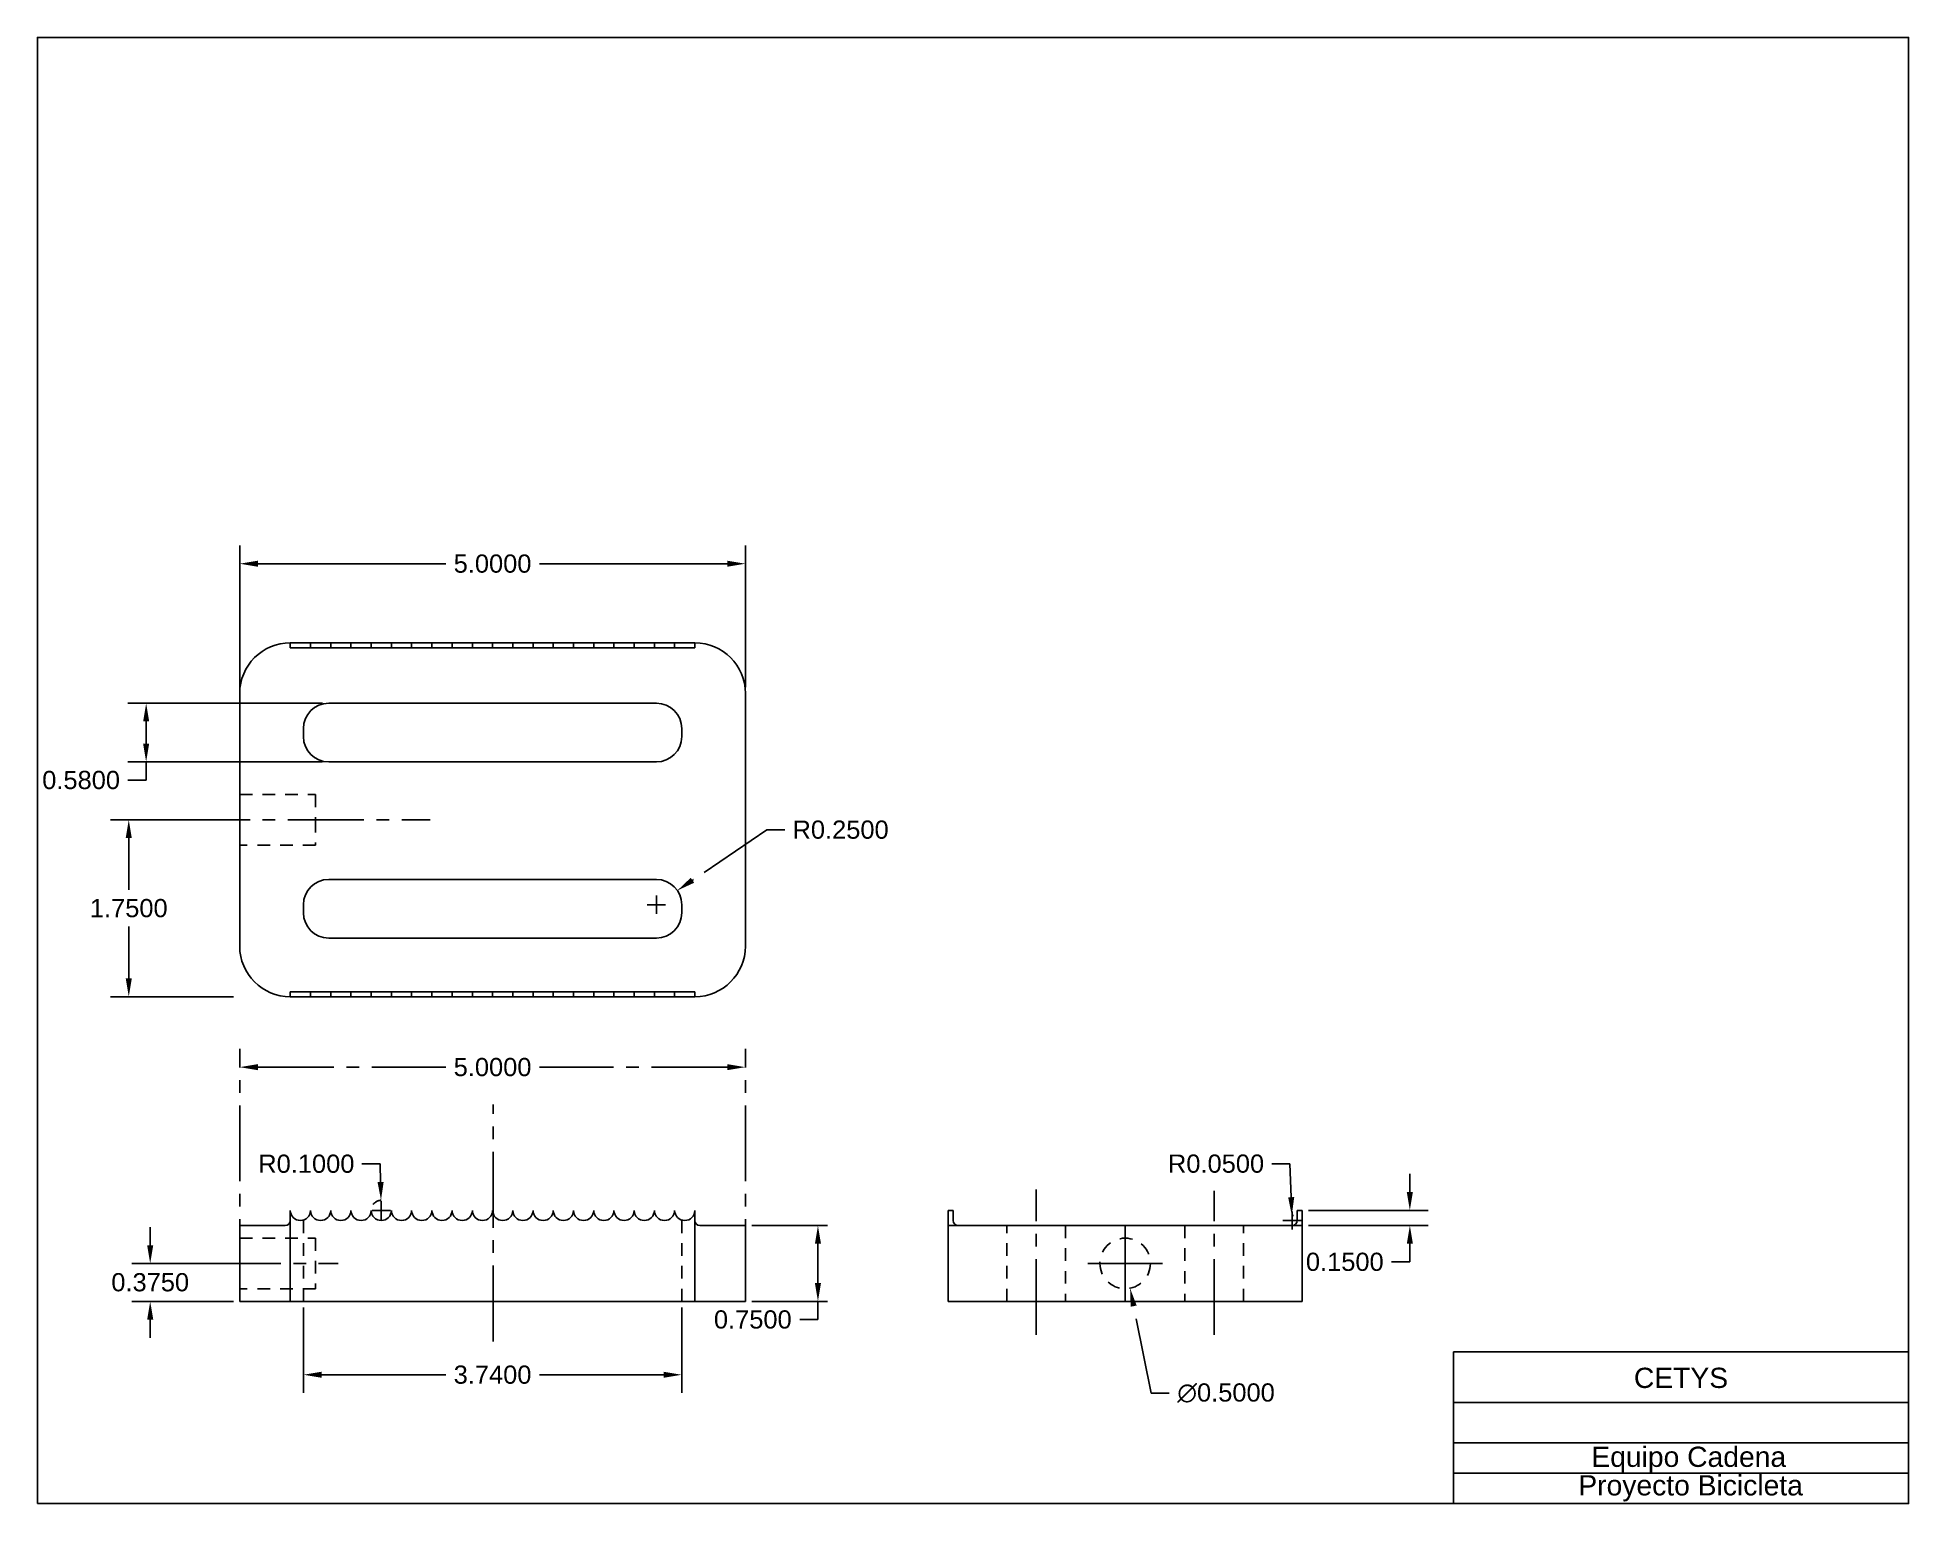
# Model space of a CAD drawing. Header units: inches. Extents: x 2 to 20.5, y 2 to 16.5.
import ezdxf

# ---------------------------------------------------------------- set-up
doc = ezdxf.new("R2010")
doc.units = ezdxf.units.IN
doc.header["$MEASUREMENT"] = 0
doc.linetypes.add('CENTER2', pattern=[1.125, 0.75, -0.125, 0.125, -0.125])
doc.linetypes.add('HIDDEN2', pattern=[0.1875, 0.125, -0.0625])
doc.styles.get("Standard").update_dxf_attribs({"font": 'arial.ttf'})
doc.dimstyles.get("Standard").update_dxf_attribs({"dimtxt": 0.18, "dimasz": 0.18, "dimexe": 0.18, "dimexo": 0.0625, "dimgap": 0.09, "dimtad": 0, "dimtih": 1, "dimtoh": 1, "dimdec": 4, "dimzin": 0, "dimdsep": 46, "dimtxsty": 'Standard', "dimcen": 0.09, "dimadec": 0, "dimazin": 0, "dimtfac": 1, "dimtdec": 4, "dimtofl": 0, "dimtmove": 0, "dimatfit": 3, "dimfxl": 1, "dimtolj": 1, "dimtzin": 0, "dimarcsym": 0})

# ---------------------------------------------------------------- blocks, each defined once
blk = doc.blocks.new('*U3')
at = {"color": 0, "linetype": 'CENTER2', "transparency": 16777216}
for p, q in [((0, 0.05), (0, 0.37)), ((-0.37, 0), (-0.05, 0)), ((0.05, 0), (0.37, 0)), ((0, -0.37), (0, -0.05))]:
    blk.add_line(p, q, dxfattribs=at)
at = {"color": 0, "linetype": 'Continuous', "transparency": 16777216}
for p, q in [((-0.025, 0), (0.025, 0)), ((0, -0.025), (0, 0.025))]:
    blk.add_line(p, q, dxfattribs=at)
blk = doc.blocks.new('*D4')
at = {"color": 0, "linetype": 'CENTER2', "lineweight": -2, "transparency": 16777216}
for p, q in [((9.063, 4.75), (9.897, 4.75)), ((9.717, 4.57), (9.717, 4.18)), ((9.063, 4), (9.897, 4)), ((9.717, 4), (9.717, 3.82)), ((9.717, 3.82), (9.537, 3.82))]:
    blk.add_line(p, q, dxfattribs=at)
at = {"color": 0, "linetype": 'CENTER2', "transparency": 16777216}
for points in [[(9.687, 4.57), (9.747, 4.57), (9.717, 4.75)], [(9.687, 4.18), (9.747, 4.18), (9.717, 4)]]:
    blk.add_solid(points, dxfattribs=at)
at = {"layer": 'Defpoints', "color": 0, "linetype": 'CENTER2', "transparency": 16777216}
for p in [(9, 4.75), (9, 4), (9.717, 4)]:
    blk.add_point(p, dxfattribs=at)
at = {"color": 0, "linetype": 'CENTER2', "transparency": 16777216, "insert": (9.073, 3.82), "char_height": 0.18, "attachment_point": 5}
blk.add_mtext('\\A1;0.7500', dxfattribs=at)
blk = doc.blocks.new('*D5')
at = {"color": 0, "linetype": 'CENTER2', "lineweight": -2, "transparency": 16777216}
for p, q in [((4, 4.062), (4, 6.496)), ((9, 4.062), (9, 6.496)), ((4.18, 6.316), (6.037, 6.316)), ((8.82, 6.316), (6.963, 6.316))]:
    blk.add_line(p, q, dxfattribs=at)
at = {"color": 0, "linetype": 'CENTER2', "transparency": 16777216}
for points in [[(4.18, 6.346), (4.18, 6.286), (4, 6.316)], [(8.82, 6.346), (8.82, 6.286), (9, 6.316)]]:
    blk.add_solid(points, dxfattribs=at)
at = {"layer": 'Defpoints', "color": 0, "linetype": 'CENTER2', "transparency": 16777216}
for p in [(4, 6.316), (4, 4), (9, 4)]:
    blk.add_point(p, dxfattribs=at)
at = {"color": 0, "linetype": 'CENTER2', "transparency": 16777216, "insert": (6.5, 6.316), "char_height": 0.18, "attachment_point": 5}
blk.add_mtext('\\A1;5.0000', dxfattribs=at)
blk = doc.blocks.new('*D6')
at = {"color": 0, "linetype": 'CENTER2', "lineweight": -2, "transparency": 16777216}
for p, q in [((12.754, 4.285), (12.754, 4.465)), ((12.664, 4.375), (12.844, 4.375)), ((13.011, 3.093), (12.839, 3.953)), ((13.191, 3.093), (13.011, 3.093))]:
    blk.add_line(p, q, dxfattribs=at)
at = {"color": 0, "linetype": 'CENTER2', "transparency": 16777216}
blk.add_solid([(12.868, 3.959), (12.809, 3.947), (12.803, 4.13)], dxfattribs=at)
at = {"layer": 'Defpoints', "color": 0, "linetype": 'CENTER2', "transparency": 16777216}
for p in [(12.705, 4.62), (12.803, 4.13)]:
    blk.add_point(p, dxfattribs=at)
at = {"color": 0, "linetype": 'CENTER2', "transparency": 16777216, "insert": (13.752, 3.093), "char_height": 0.18, "attachment_point": 5}
blk.add_mtext('\\A1;∅0.5000', dxfattribs=at)
blk = doc.blocks.new('*D7')
at = {"color": 0, "linetype": 'CENTER2', "lineweight": -2, "transparency": 16777216}
for p, q in [((9.211, 8.664), (8.476, 8.164)), ((9.391, 8.664), (9.211, 8.664)), ((8.12, 7.833), (8.12, 8.013)), ((8.03, 7.923), (8.21, 7.923))]:
    blk.add_line(p, q, dxfattribs=at)
at = {"color": 0, "linetype": 'CENTER2', "transparency": 16777216}
blk.add_solid([(8.459, 8.189), (8.493, 8.14), (8.327, 8.063)], dxfattribs=at)
at = {"layer": 'Defpoints', "color": 0, "linetype": 'CENTER2', "transparency": 16777216}
for p in [(8.327, 8.063), (8.12, 7.923)]:
    blk.add_point(p, dxfattribs=at)
at = {"color": 0, "linetype": 'CENTER2', "transparency": 16777216, "insert": (9.941, 8.664), "char_height": 0.18, "attachment_point": 5}
blk.add_mtext('\\A1;R0.2500', dxfattribs=at)
blk = doc.blocks.new('*D8')
at = {"color": 0, "linetype": 'CENTER2', "lineweight": -2, "transparency": 16777216}
for p, q in [((5.208, 5.36), (5.388, 5.36)), ((5.388, 5.36), (5.393, 5.18)), ((5.31, 4.9), (5.49, 4.9)), ((5.4, 4.81), (5.4, 4.99))]:
    blk.add_line(p, q, dxfattribs=at)
blk.add_arc((5.4, 4.9), 0.1, 91.4333, 144.1901, dxfattribs=at)
at = {"color": 0, "linetype": 'CENTER2', "transparency": 16777216}
blk.add_solid([(5.423, 5.181), (5.363, 5.179), (5.397, 5)], dxfattribs=at)
at = {"layer": 'Defpoints', "color": 0, "linetype": 'CENTER2', "transparency": 16777216}
for p in [(5.397, 5), (5.4, 4.9)]:
    blk.add_point(p, dxfattribs=at)
at = {"color": 0, "linetype": 'CENTER2', "transparency": 16777216, "insert": (4.659, 5.36), "char_height": 0.18, "attachment_point": 5}
blk.add_mtext('\\A1;R0.1000', dxfattribs=at)
blk = doc.blocks.new('*D9')
at = {"color": 0, "lineweight": -2, "transparency": 16777216}
for p, q in [((4.818, 9.915), (2.895, 9.915)), ((3.075, 9.735), (3.075, 9.515)), ((4.818, 9.335), (2.895, 9.335)), ((3.075, 9.335), (3.075, 9.155)), ((3.075, 9.155), (2.895, 9.155))]:
    blk.add_line(p, q, dxfattribs=at)
at = {"color": 0, "transparency": 16777216}
for points in [[(3.045, 9.735), (3.105, 9.735), (3.075, 9.915)], [(3.045, 9.515), (3.105, 9.515), (3.075, 9.335)]]:
    blk.add_solid(points, dxfattribs=at)
at = {"layer": 'Defpoints', "color": 0, "transparency": 16777216}
for p in [(4.88, 9.915), (3.075, 9.335), (4.88, 9.335)]:
    blk.add_point(p, dxfattribs=at)
at = {"color": 0, "transparency": 16777216, "insert": (2.432, 9.155), "char_height": 0.18, "attachment_point": 5}
blk.add_mtext('\\A1;0.5800', dxfattribs=at)
blk = doc.blocks.new('*D10')
at = {"color": 0, "lineweight": -2, "transparency": 16777216}
for p, q in [((4.63, 3.938), (4.63, 3.094)), ((8.37, 3.938), (8.37, 3.094)), ((4.81, 3.274), (6.037, 3.274)), ((8.19, 3.274), (6.963, 3.274))]:
    blk.add_line(p, q, dxfattribs=at)
at = {"color": 0, "transparency": 16777216}
for points in [[(4.81, 3.304), (4.81, 3.244), (4.63, 3.274)], [(8.19, 3.304), (8.19, 3.244), (8.37, 3.274)]]:
    blk.add_solid(points, dxfattribs=at)
at = {"layer": 'Defpoints', "color": 0, "transparency": 16777216}
for p in [(4.63, 4), (8.37, 4), (8.37, 3.274)]:
    blk.add_point(p, dxfattribs=at)
at = {"color": 0, "transparency": 16777216, "insert": (6.5, 3.274), "char_height": 0.18, "attachment_point": 5}
blk.add_mtext('\\A1;3.7400', dxfattribs=at)
blk = doc.blocks.new('*D11')
at = {"color": 0, "lineweight": -2, "transparency": 16777216}
for p, q in [((15.569, 5.08), (15.569, 5.26)), ((14.567, 4.9), (15.749, 4.9)), ((14.567, 4.75), (15.749, 4.75)), ((15.569, 4.57), (15.569, 4.39)), ((15.569, 4.39), (15.389, 4.39))]:
    blk.add_line(p, q, dxfattribs=at)
at = {"color": 0, "transparency": 16777216}
for points in [[(15.539, 5.08), (15.599, 5.08), (15.569, 4.9)], [(15.539, 4.57), (15.599, 4.57), (15.569, 4.75)]]:
    blk.add_solid(points, dxfattribs=at)
at = {"layer": 'Defpoints', "color": 0, "transparency": 16777216}
for p in [(14.504, 4.9), (14.504, 4.75), (15.569, 4.75)]:
    blk.add_point(p, dxfattribs=at)
at = {"color": 0, "transparency": 16777216, "insert": (14.926, 4.39), "char_height": 0.18, "attachment_point": 5}
blk.add_mtext('\\A1;0.1500', dxfattribs=at)
blk = doc.blocks.new('*D12')
at = {"color": 0, "lineweight": -2, "transparency": 16777216}
for p, q in [((14.203, 5.361), (14.383, 5.361)), ((14.383, 5.361), (14.396, 5.03)), ((14.404, 4.71), (14.404, 4.89)), ((14.314, 4.8), (14.494, 4.8))]:
    blk.add_line(p, q, dxfattribs=at)
blk.add_arc((14.404, 4.8), 0.05, 71.6197, 92.2001, dxfattribs=at)
at = {"color": 0, "transparency": 16777216}
blk.add_solid([(14.426, 5.031), (14.366, 5.029), (14.402, 4.85)], dxfattribs=at)
at = {"layer": 'Defpoints', "color": 0, "transparency": 16777216}
for p in [(14.402, 4.85), (14.404, 4.8)]:
    blk.add_point(p, dxfattribs=at)
at = {"color": 0, "transparency": 16777216, "insert": (13.653, 5.361), "char_height": 0.18, "attachment_point": 5}
blk.add_mtext('\\A1;R0.0500', dxfattribs=at)
blk = doc.blocks.new('*D13')
at = {"color": 0, "lineweight": -2, "transparency": 16777216}
for p, q in [((4, 10.075), (4, 11.475)), ((9, 10.075), (9, 11.475)), ((4.18, 11.295), (6.037, 11.295)), ((8.82, 11.295), (6.963, 11.295))]:
    blk.add_line(p, q, dxfattribs=at)
at = {"color": 0, "transparency": 16777216}
for points in [[(4.18, 11.325), (4.18, 11.265), (4, 11.295)], [(8.82, 11.325), (8.82, 11.265), (9, 11.295)]]:
    blk.add_solid(points, dxfattribs=at)
at = {"layer": 'Defpoints', "color": 0, "transparency": 16777216}
for p in [(9, 11.295), (4, 10.013), (9, 10.013)]:
    blk.add_point(p, dxfattribs=at)
at = {"color": 0, "transparency": 16777216, "insert": (6.5, 11.295), "char_height": 0.18, "attachment_point": 5}
blk.add_mtext('\\A1;5.0000', dxfattribs=at)
blk = doc.blocks.new('*D14')
at = {"color": 0, "lineweight": -2, "transparency": 16777216}
for p, q in [((3.938, 8.763), (2.723, 8.763)), ((2.903, 8.583), (2.903, 8.07)), ((2.903, 7.193), (2.903, 7.706)), ((3.938, 7.013), (2.723, 7.013))]:
    blk.add_line(p, q, dxfattribs=at)
at = {"color": 0, "transparency": 16777216}
for points in [[(2.873, 8.583), (2.933, 8.583), (2.903, 8.763)], [(2.873, 7.193), (2.933, 7.193), (2.903, 7.013)]]:
    blk.add_solid(points, dxfattribs=at)
at = {"layer": 'Defpoints', "color": 0, "transparency": 16777216}
for p in [(4, 8.763), (2.903, 7.013), (4, 7.013)]:
    blk.add_point(p, dxfattribs=at)
at = {"color": 0, "transparency": 16777216, "insert": (2.903, 7.888), "char_height": 0.18, "attachment_point": 5}
blk.add_mtext('\\A1;1.7500', dxfattribs=at)
blk = doc.blocks.new('*D15')
at = {"color": 0, "lineweight": -2, "transparency": 16777216}
for p, q in [((3.115, 4.555), (3.115, 4.735)), ((3.938, 4.375), (2.935, 4.375)), ((3.938, 4), (2.935, 4)), ((3.115, 3.82), (3.115, 3.64))]:
    blk.add_line(p, q, dxfattribs=at)
at = {"color": 0, "transparency": 16777216}
for points in [[(3.085, 4.555), (3.145, 4.555), (3.115, 4.375)], [(3.085, 3.82), (3.145, 3.82), (3.115, 4)]]:
    blk.add_solid(points, dxfattribs=at)
at = {"layer": 'Defpoints', "color": 0, "transparency": 16777216}
for p in [(4, 4.375), (3.115, 4), (4, 4)]:
    blk.add_point(p, dxfattribs=at)
at = {"color": 0, "transparency": 16777216, "insert": (3.115, 4.188), "char_height": 0.18, "attachment_point": 5}
blk.add_mtext('\\A1;0.3750', dxfattribs=at)

msp = doc.modelspace()

# ---------------------------------------------------------------- linework, layer by layer
for p, q in [((8.5, 10.51269), (4.5, 10.51269)), ((4.5, 10.51269), (4.5, 10.46269)), ((4.5, 10.46269), (8.5, 10.46269)), ((4.7, 10.46269), (4.7, 10.51269)), ((4.9, 10.46269), (4.9, 10.51269)), ((5.1, 10.46269), (5.1, 10.51269)), ((5.3, 10.46269), (5.3, 10.51269)), ((5.5, 10.46269), (5.5, 10.51269)), ((5.7, 10.46269), (5.7, 10.51269)), ((5.9, 10.46269), (5.9, 10.51269)), ((6.1, 10.46269), (6.1, 10.51269)), ((6.3, 10.46269), (6.3, 10.51269)), ((6.5, 10.51269), (6.5, 10.46269)), ((6.7, 10.46269), (6.7, 10.51269)), ((6.9, 10.46269), (6.9, 10.51269)), ((7.1, 10.51269), (7.1, 10.46269)), ((7.3, 10.46269), (7.3, 10.51269)), ((7.5, 10.46269), (7.5, 10.51269)), ((7.7, 10.46269), (7.7, 10.51269)), ((7.9, 10.46269), (7.9, 10.51269)), ((8.1, 10.46269), (8.1, 10.51269)), ((8.3, 10.46269), (8.3, 10.51269)), ((8.5, 10.46269), (8.5, 10.51269)), ((4, 10.01269), (4, 7.51269)), ((9, 7.51269), (9, 10.01269)), ((4.88, 9.91549), (8.12, 9.91549)), ((4.63, 9.66549), (4.63, 9.58549)), ((8.37, 9.62549), (8.37, 9.66549)), ((8.37, 9.62549), (8.37, 9.58549)), ((4.88, 9.33549), (8.12, 9.33549)), ((4.88, 8.17269), (8.12, 8.17269)), ((4.63, 7.92269), (4.63, 7.84269)), ((8.37, 7.92269), (8.37, 7.84269)), ((4.88, 7.59269), (8.12, 7.59269)), ((4.5, 7.01269), (4.5, 7.06269)), ((4.5, 7.06269), (8.5, 7.06269)), ((4.7, 7.01269), (4.7, 7.06269)), ((4.9, 7.01269), (4.9, 7.06269)), ((5.1, 7.01269), (5.1, 7.06269)), ((5.3, 7.01269), (5.3, 7.06269)), ((5.5, 7.01269), (5.5, 7.06269)), ((5.7, 7.01269), (5.7, 7.06269)), ((5.9, 7.01269), (5.9, 7.06269)), ((6.1, 7.01269), (6.1, 7.06269)), ((6.3, 7.01269), (6.3, 7.06269)), ((6.5, 7.01269), (6.5, 7.06269)), ((6.7, 7.01269), (6.7, 7.06269)), ((6.9, 7.01269), (6.9, 7.06269)), ((7.1, 7.01269), (7.1, 7.06269)), ((7.3, 7.01269), (7.3, 7.06269)), ((7.5, 7.01269), (7.5, 7.06269)), ((7.7, 7.01269), (7.7, 7.06269)), ((7.9, 7.01269), (7.9, 7.06269)), ((8.1, 7.01269), (8.1, 7.06269)), ((8.3, 7.01269), (8.3, 7.06269)), ((8.5, 7.06269), (8.5, 7.01269)), ((4.5, 7.01269), (8.5, 7.01269)), ((4.5, 4.75), (4.5, 4.9)), ((4.5, 4.9), (4.5, 4.825)), ((4.5, 4.8), (4.5, 4.825)), ((8.5, 4.8), (8.5, 4.9)), ((11.05439, 4.9), (11.00439, 4.9)), ((11.00439, 4.9), (11.00439, 4.75)), ((11.05439, 4.8), (11.05439, 4.9)), ((14.45439, 4.8), (14.45439, 4.9)), ((14.45439, 4.9), (14.50439, 4.9)), ((14.50439, 4.9), (14.50439, 4.75)), ((4, 4), (4, 4.75)), ((4, 4.75), (4.45, 4.75)), ((4.5, 4), (4.5, 4.75)), ((8.5, 4.75), (8.5, 4.8)), ((8.5, 4), (8.5, 4.75)), ((8.55, 4.75), (9, 4.75)), ((9, 4.75), (9, 4)), ((11.00439, 4), (11.00439, 4.75)), ((11.10439, 4.75), (11.00439, 4.75)), ((11.10439, 4.75), (14.40439, 4.75)), ((14.40439, 4.75), (14.50439, 4.75)), ((14.50439, 4.75), (14.50439, 4)), ((9, 4), (4, 4)), ((4, 4), (4.5, 4)), ((9, 4), (8.5, 4)), ((14.50439, 4), (11.00439, 4)), ((11.00439, 4), (12.75439, 4)), ((16, 2), (16, 3.5)), ((16, 3.5), (20.5, 3.5)), ((20.5, 3.5), (20.5, 3)), ((20.5, 3), (16, 3)), ((16, 3), (16, 2.6)), ((16, 2.6), (20.5, 2.6)), ((20.5, 2.6), (20.5, 2.3)), ((20.5, 2.3), (16, 2.3)), ((16, 2.3), (16, 2)), ((16, 2), (18.25, 2))]:
    msp.add_line(p, q)
at = {"linetype": 'HIDDEN2'}
for p, q in [((4, 8.76269), (4, 9.01269)), ((4, 9.01269), (4.75, 9.01269)), ((4.75, 9.01269), (4.75, 8.76269)), ((4.75, 8.76269), (4.75, 8.51269)), ((4.75, 8.51269), (4, 8.51269)), ((4, 4.375), (4, 4.625)), ((4, 4.375), (4, 4.625)), ((4, 4.625), (4.75, 4.625)), ((4.63, 4), (4.63, 4.80461)), ((4.75, 4.625), (4.75, 4.125)), ((8.37, 4), (8.37, 4.80461)), ((11.58439, 4), (11.58439, 4.75)), ((11.58439, 4.75), (12.16439, 4.75)), ((12.16439, 4.75), (12.16439, 4)), ((13.92439, 4.75), (13.34439, 4.75)), ((13.34439, 4.75), (13.34439, 4)), ((13.92439, 4), (13.92439, 4.75)), ((4, 4), (4, 4.375)), ((4.75, 4.125), (4, 4.125)), ((4, 4), (4.63, 4)), ((4, 4), (4.63, 4)), ((9, 4), (8.37, 4)), ((11.00439, 4), (11.58439, 4)), ((14.50439, 4), (13.92439, 4))]:
    msp.add_line(p, q, dxfattribs=at)
at = {"linetype": 'CENTER2'}
for p, q in [((3.35174, 8.76269), (5.8845, 8.76269)), ((6.505, 3.60356), (6.505, 5.94826)), ((11.87439, 3.66831), (11.87439, 5.10527)), ((13.63439, 3.66831), (13.63439, 5.09172)), ((3.65564, 4.375), (4.97496, 4.375)), ((4.63, 4), (6.505, 4)), ((11.58439, 4), (11.87439, 4)), ((13.34439, 4), (13.63439, 4))]:
    msp.add_line(p, q, dxfattribs=at)
msp.add_lwpolyline([(2, 2), (20.5, 2), (20.5, 16.5), (2, 16.5)], close=True)
at = {"linetype": 'HIDDEN2'}
msp.add_circle((12.75439, 4.375), 0.25, dxfattribs=at)
for centre, radius, start, end in [((4.5, 10.01269), 0.5, 90, 180), ((8.5, 10.01269), 0.5, 0, 90), ((4.88, 9.66549), 0.25, 90, 180), ((8.12, 9.66549), 0.25, 0, 90), ((4.88, 9.58549), 0.25, 180, 270), ((8.12, 9.58549), 0.25, 270, 0), ((4.88, 7.92269), 0.25, 90, 180), ((8.12, 7.92269), 0.25, 0, 90), ((4.88, 7.84269), 0.25, 180, 270), ((8.12, 7.84269), 0.25, 270, 0), ((4.5, 7.51269), 0.5, 180, 270), ((8.5, 7.51269), 0.5, 270, 0), ((4.6, 4.9), 0.1, 180, 0), ((4.8, 4.9), 0.1, 180, 0), ((5, 4.9), 0.1, 180, 0), ((5.2, 4.9), 0.1, 180, 0), ((5.4, 4.9), 0.1, 180, 0), ((5.6, 4.9), 0.1, 180, 0), ((5.8, 4.9), 0.1, 180, 0), ((6, 4.9), 0.1, 180, 0), ((6.2, 4.9), 0.1, 180, 0), ((6.4, 4.9), 0.1, 180, 0), ((6.6, 4.9), 0.1, 180, 0), ((6.8, 4.9), 0.1, 180, 0), ((7, 4.9), 0.1, 180, 0), ((7.2, 4.9), 0.1, 180, 0), ((7.4, 4.9), 0.1, 180, 0), ((7.6, 4.9), 0.1, 180, 0), ((7.8, 4.9), 0.1, 180, 0), ((8, 4.9), 0.1, 180, 0), ((8.2, 4.9), 0.1, 180, 0), ((8.4, 4.9), 0.1, 180, 0), ((4.45, 4.8), 0.05, 270, 0), ((8.55, 4.8), 0.05, 180, 270), ((11.10439, 4.8), 0.05, 180, 270), ((14.40439, 4.8), 0.05, 270, 0)]:
    msp.add_arc(centre, radius, start, end)

# ---------------------------------------------------------------- block references
at = {"linetype": 'CENTER2'}
msp.add_blockref('*U3', (12.75439, 4.375), dxfattribs=at)

# ---------------------------------------------------------------- texts
at = {"insert": (16, 3.34355), "char_height": 0.2, "attachment_point": 1}
msp.add_mtext_dynamic_manual_height_columns('\\pxqc;CETYS', width=4.5, gutter_width=1, heights=[0], dxfattribs=at)
at = {"char_height": 0.2, "width": 2.3847184, "attachment_point": 1}
for s, insert in [('Equipo Cadena', (17.36343, 2.56289)), ('Proyecto Bicicleta', (17.23487, 2.28073))]:
    msp.add_mtext(s, dxfattribs=dict(at, insert=insert))

# ---------------------------------------------------------------- dimensions: what is measured, and where the dimension line sits
for base, p1, p2, picture, middle in [((9, 11.29526), (4, 10.01269), (9, 10.01269), '*D13', (6.5, 11.29526)), ((8.37, 3.2739), (4.63, 4), (8.37, 4), '*D10', (6.5, 3.2739))]:
    dim = msp.add_linear_dim(base=base, p1=p1, p2=p2, dimstyle='Standard')
    dim.commit()
    dim.dimension.update_dxf_attribs({"geometry": picture, "text_midpoint": middle})
for base, p1, p2, picture, middle in [((3.0754, 9.33549), (4.88, 9.91549), (4.88, 9.33549), '*D9', (2.43208, 9.15549)), ((2.90335, 7.01269), (4, 8.76269), (4, 7.01269), '*D14', (2.90335, 7.88769)), ((15.56914, 4.75), (14.50439, 4.9), (14.50439, 4.75), '*D11', (14.92582, 4.39)), ((3.11476, 4), (4, 4.375), (4, 4), '*D15', (3.11476, 4.1875))]:
    dim = msp.add_linear_dim(base=base, p1=p1, p2=p2, angle=90, dimstyle='Standard')
    dim.commit()
    dim.dimension.update_dxf_attribs({"geometry": picture, "text_midpoint": middle})
at = {"linetype": 'CENTER2'}
dim = msp.add_radius_dim(center=(8.12, 7.92269), mpoint=(8.32677, 8.06321), dimstyle='Standard', dxfattribs=at)
dim.commit()
dim.dimension.update_dxf_attribs({"geometry": '*D7', "text_midpoint": (9.94053, 8.6642), "dimtype": 164})
dim = msp.add_linear_dim(base=(4, 6.31578), p1=(9, 4), p2=(4, 4), dimstyle='Standard', dxfattribs=at)
dim.commit()
dim.dimension.update_dxf_attribs({"geometry": '*D5', "text_midpoint": (6.5, 6.31578)})
dim = msp.add_radius_dim(center=(5.4, 4.9), mpoint=(5.3975, 4.99997), dimstyle='Standard', dxfattribs=at)
dim.commit()
dim.dimension.update_dxf_attribs({"geometry": '*D8', "text_midpoint": (4.65904, 5.35986)})
dim = msp.add_radius_dim(center=(14.40439, 4.8), mpoint=(14.40247, 4.84996), dimstyle='Standard')
dim.commit()
dim.dimension.update_dxf_attribs({"geometry": '*D12', "text_midpoint": (13.65336, 5.36147), "dimtype": 164})
dim = msp.add_linear_dim(base=(9.71666, 4), p1=(9, 4.75), p2=(9, 4), angle=90, dimstyle='Standard', dxfattribs=at)
dim.commit()
dim.dimension.update_dxf_attribs({"geometry": '*D4', "text_midpoint": (9.07334, 3.82)})
dim = msp.add_diameter_dim_2p(p1=(12.70535, 4.62014), p2=(12.80342, 4.12986), dimstyle='Standard', dxfattribs=at)
dim.commit()
dim.dimension.update_dxf_attribs({"geometry": '*D6', "text_midpoint": (13.75205, 3.09309), "dimtype": 163})

doc.saveas('drawing.dxf')
